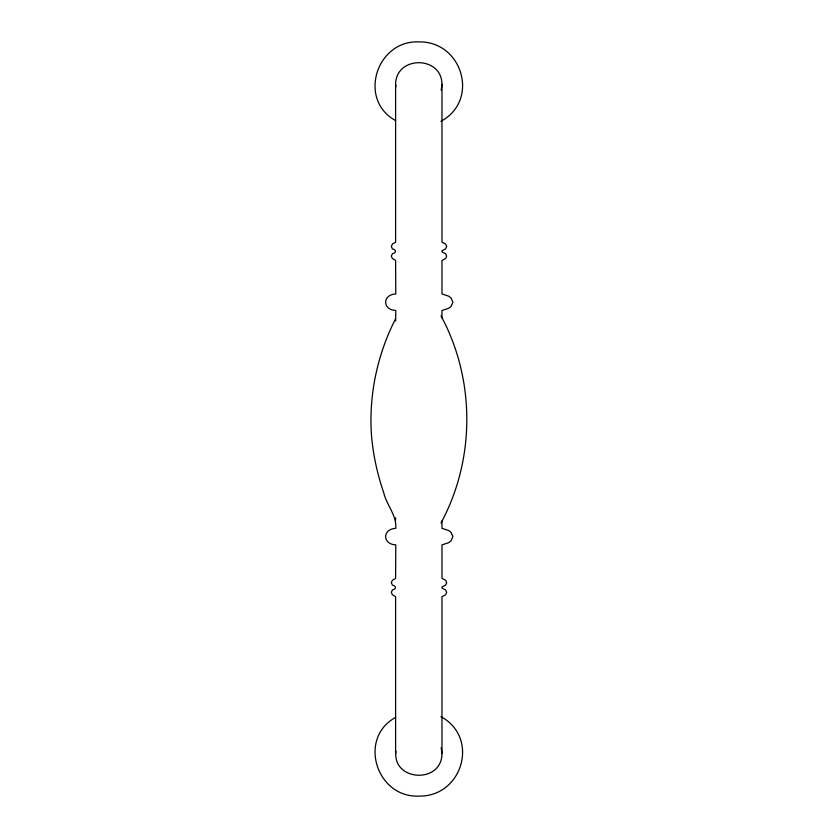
<?xml version="1.0" encoding="UTF-8"?>
<svg xmlns="http://www.w3.org/2000/svg" width="838" height="838" viewBox="0 0 838 838"><rect width="100%" height="100%" fill="white"/><g stroke="black" fill="none" stroke-linecap="round" stroke-linejoin="round"><path stroke-width="1.26" d="M395.609 321.027L395.777 310.479C382.264 309.913 382.264 294.536 395.777 293.97L395.609 260.388L392.414 258.575L391.315 256.156L392.414 253.725C396.531 252.971 396.531 249.63 392.414 248.876L391.315 246.445L392.414 244.026L395.609 242.213L395.609 84.481C395.641 55.444 441.94 55.444 441.972 84.481L441.972 242.151L445.586 244.026L446.685 246.445L445.586 248.876L441.972 250.751L441.972 251.85L445.586 253.725L446.685 256.156L445.586 258.575L441.972 260.45L441.972 293.939L448.707 296.181L451.001 297.951L452.939 302.225L451.001 306.499L448.707 308.269L441.972 310.5L441.972 317.864M441.186 90.253L441.972 84.481M441.972 520.974L441.972 528.328L448.707 530.559L451.001 532.329L452.939 536.603L451.001 540.887L448.707 542.657L441.972 544.899L441.972 578.377L445.586 580.252L446.685 582.682L445.586 585.102L441.972 586.977L441.972 588.087L445.586 589.952L446.685 592.382L445.586 594.812L441.972 596.677L441.972 753.519C441.951 784.012 392.362 781.645 395.924 751.204M395.609 318.712C376.953 355.228 368.27 396.877 371.695 437.803C373.497 456.448 377.582 474.779 383.668 492.493C386.433 504.916 396.866 515.276 395.777 528.349C382.264 528.925 382.264 544.291 395.777 544.868L395.609 578.45L392.414 580.252L391.315 582.682L392.414 585.102C396.531 585.856 396.531 589.198 392.414 589.952L391.315 592.382L392.414 594.812L395.609 596.614L395.609 753.519M440.977 522.996C475.418 459.444 475.418 379.394 440.977 315.832M440.924 121.363C480.027 100.193 462.272 40.957 418.791 41.9C376.461 40.098 357.491 99.848 395.641 120.609M395.641 717.391C357.491 738.152 376.461 797.902 418.791 796.1C462.272 797.043 480.027 737.807 440.924 716.637M395.609 84.481L395.924 86.796M441.186 747.747L441.972 753.519M395.609 517.8L395.609 520.126"/></g></svg>
